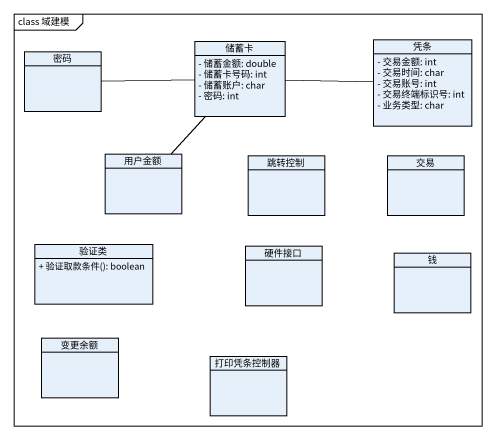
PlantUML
@startuml
mainframe class 域建模
hide circle
hide empty members
skinparam classAttributeIconSize 0
class 储蓄卡 {
  - 储蓄金额: double
  - 储蓄卡号码: int
  - 储蓄账户: char
  - 密码: int
}
class 凭条 {
  - 交易金额: int
  - 交易时间: char
  - 交易账号: int
  - 交易终端标识号: int
  - 业务类型: char
}
class 密码
class 用户金额
class 跳转控制
class 交易
class 验证类 {
  + 验证取款条件(): boolean
}
class 硬件接口
class 钱
class 变更余额
class 打印凭条控制器
储蓄卡 -right- 凭条
密码 -right- 储蓄卡
用户金额 -up- 储蓄卡
@enduml
